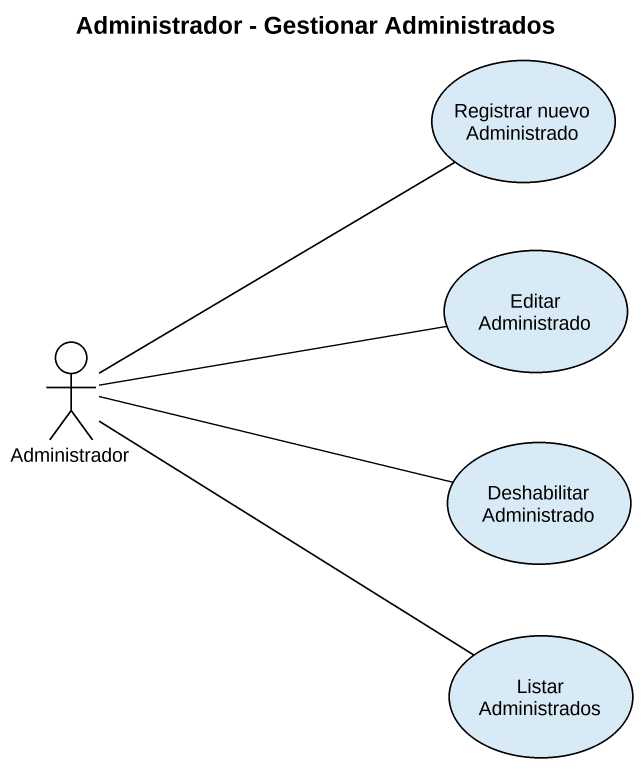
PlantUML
@startuml
title Administrador - Gestionar Administrados
usecase "Registrar nuevo Administrado" as Registrar_nuevo_Administrado
usecase "Editar Administrado" as Editar_Administrado
actor Administrador
usecase "Deshabilitar Administrado" as Deshabilitar_Administrado
usecase "Listar Administrados" as Listar_Administrados
Administrador -up- Registrar_nuevo_Administrado
Administrador -right- Editar_Administrado
Administrador -right- Deshabilitar_Administrado
Administrador -right- Listar_Administrados
@enduml
